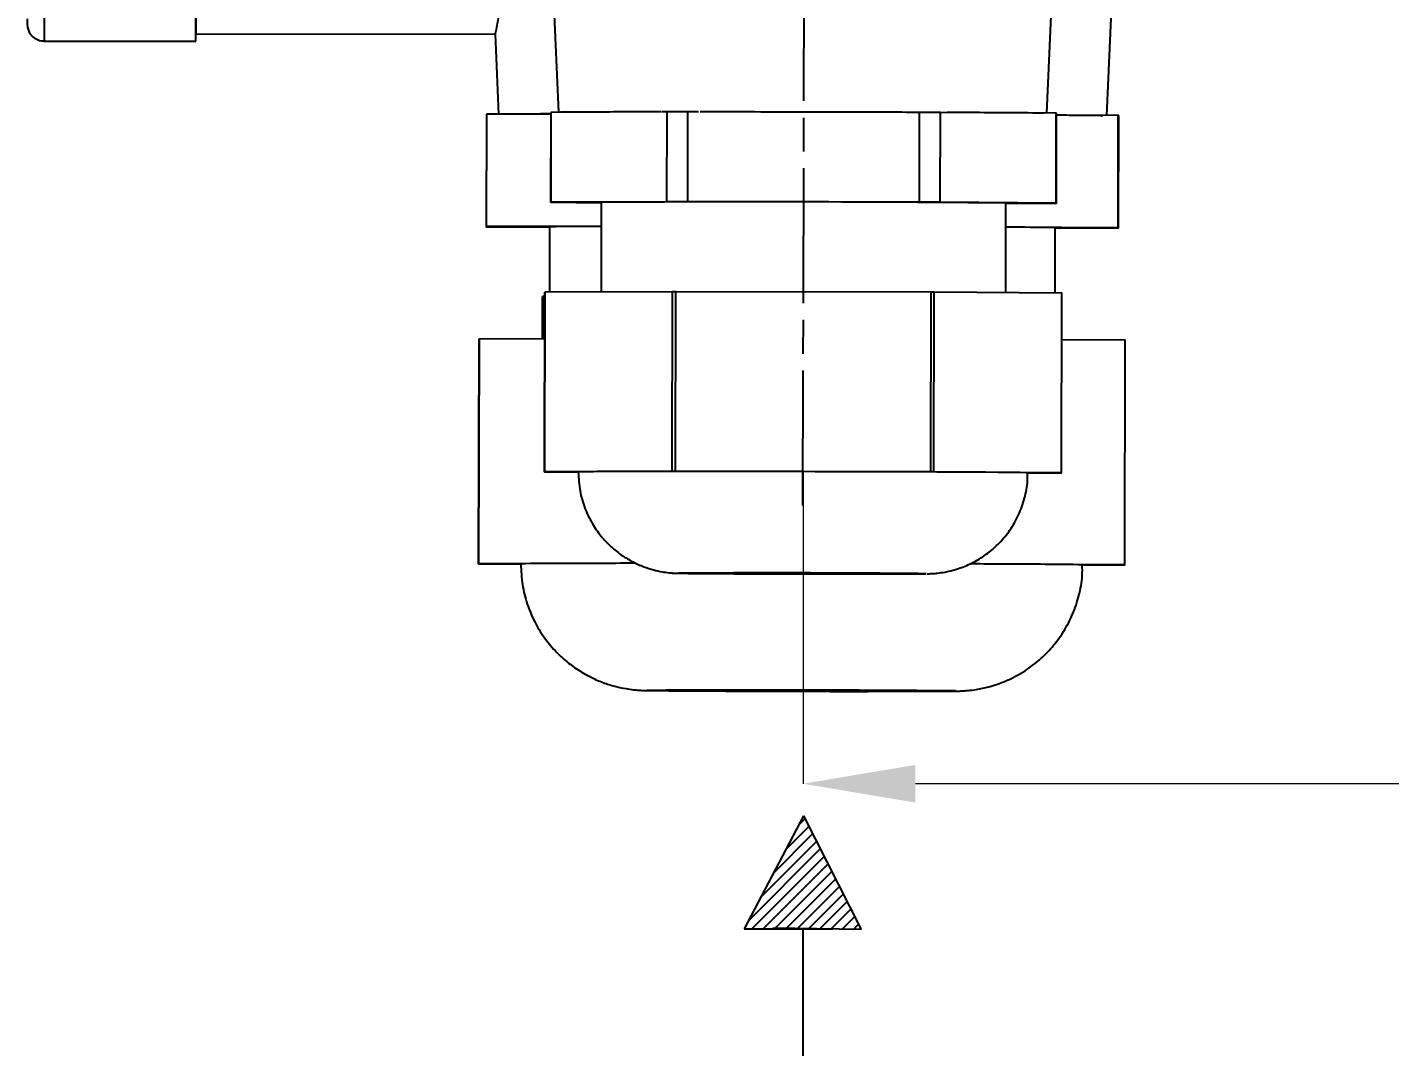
# Model space of a CAD drawing. Header units: millimetres. Extents: x 2320 to 4000, y 933 to 2121.
# Drawn here: x 2632.5 to 2753.8, y 1702.5 to 1793.3 of the extents above; entities that cross this region are included whole.
import ezdxf

# ---------------------------------------------------------------- set-up
doc = ezdxf.new("R2010")
doc.units = ezdxf.units.MM
doc.linetypes.add('AM_ISO08W050', pattern=[18, 12, -1.5, 3, -1.5])
doc.layers.add('AM_7', color=4, linetype='AM_ISO08W050', lineweight=25)
doc.layers.add('标注', color=3, linetype='Continuous', lineweight=13)
doc.layers.add('layer 1', color=7, linetype='Continuous')
doc.styles.add('SLDTEXTSTYLE1', font='txt.shx', dxfattribs={"width": 0.7, "bigfont": 'gbcbig.shx'})
doc.dimstyles.new('SLDDIMSTYLE12$0', dxfattribs={"dimtxt": 12, "dimasz": 10, "dimexe": 0, "dimexo": 0.0625, "dimgap": 0.875, "dimtad": 1, "dimdec": 1, "dimlfac": 1.8, "dimrnd": 1e-09, "dimzin": 12, "dimdsep": 46, "dimtxsty": 'SLDTEXTSTYLE1', "dimcen": 0.09, "dimdle": 8.16, "dimclrd": 3, "dimclre": 3, "dimadec": 0, "dimazin": 3, "dimtfac": 1, "dimtdec": 1, "dimtofl": 0, "dimtmove": 0, "dimatfit": 3, "dimfxl": 0, "dimfrac": 2, "dimtolj": 1, "dimlwd": 5, "dimlwe": 5, "dimarcsym": 0})

# ---------------------------------------------------------------- blocks, each defined once
blk = doc.blocks.new('*D59')
at = {"layer": 'Defpoints', "color": 0, "transparency": 16777216}
for p in [(2866.48, 1764.58), (2701.56, 1753.72), (2701.56, 1725.94)]:
    blk.add_point(p, dxfattribs=at)
at = {"layer": '标注', "color": 3, "lineweight": 5, "transparency": 16777216}
blk.add_line((2866.48, 1764.52), (2866.48, 1725.94), dxfattribs=at)
at = {"layer": '标注', "color": 3, "linetype": 'Continuous', "lineweight": 5, "transparency": 16777216}
for p, q in [((2701.56, 1753.66), (2701.56, 1725.94)), ((2856.48, 1725.94), (2711.56, 1725.94))]:
    blk.add_line(p, q, dxfattribs=at)
at = {"layer": '标注', "color": 3, "transparency": 16777216}
for points in [[(2711.56, 1727.61), (2711.56, 1724.27), (2701.56, 1725.94)], [(2856.48, 1727.61), (2856.48, 1724.27), (2866.48, 1725.94)]]:
    blk.add_solid(points, dxfattribs=at)
at = {"layer": '标注', "color": 0, "transparency": 16777216, "insert": (2784.02, 1731.82), "char_height": 10, "attachment_point": 5, "style": 'SLDTEXTSTYLE1'}
blk.add_mtext('\\A1;165', dxfattribs=at)

msp = doc.modelspace()

# ---------------------------------------------------------------- hatches: boundary and pattern name
at = {"layer": 'layer 1'}
h = msp.add_hatch(dxfattribs=at)
h.set_pattern_fill('ANSI31', color=256, scale=0.225)
h.set_pattern_definition([(45, (-4416.07286, 2922.63644), (-0.50513941, 0.50513941), [])])
h.paths.add_polyline_path([(2701.599, 1723.072), (2696.319, 1713.037), (2701.53, 1713.037), (2706.741, 1712.966)])

# ---------------------------------------------------------------- linework, layer by layer
at = {"color": 7, "linetype": 'Continuous', "lineweight": 25}
for p, q in [((2679.367, 1795.699), (2679.785, 1785.704)), ((2723.252, 1785.623), (2723.707, 1795.616)), ((2728.582, 1785.428), (2729.037, 1795.416)), ((2634.03, 1792.05), (2647.53, 1792.025)), ((2647.537, 1792.701), (2674.157, 1792.651)), ((2674.157, 1792.65), (2674.454, 1785.53)), ((2673.393, 1785.522), (2673.375, 1775.522)), ((2673.407, 1775.526), (2673.425, 1785.526)), ((2679.12, 1785.546), (2673.425, 1785.526)), ((2679.121, 1785.698), (2679.106, 1777.698)), ((2679.131, 1777.702), (2679.146, 1785.702)), ((2688.902, 1785.736), (2679.146, 1785.702)), ((2689.454, 1785.738), (2688.971, 1785.737)), ((2689.439, 1777.739), (2689.454, 1785.738)), ((2691.298, 1777.738), (2691.313, 1785.738)), ((2692.244, 1785.737), (2691.313, 1785.738)), ((2710.628, 1785.702), (2692.409, 1785.736)), ((2711.928, 1785.7), (2710.792, 1785.702)), ((2711.913, 1777.7), (2711.928, 1785.7)), ((2713.772, 1777.693), (2713.787, 1785.693)), ((2724.095, 1785.617), (2713.787, 1785.693)), ((2724.08, 1777.617), (2724.095, 1785.617)), ((2724.105, 1777.614), (2724.121, 1785.614)), ((2729.611, 1785.42), (2724.12, 1785.461)), ((2729.592, 1775.42), (2729.611, 1785.42)), ((2729.624, 1775.416), (2729.643, 1785.416)), ((2689.439, 1777.739), (2679.131, 1777.702)), ((2679.131, 1777.695), (2683.605, 1777.662)), ((2683.606, 1777.69), (2683.591, 1769.718)), ((2711.913, 1777.7), (2691.298, 1777.738)), ((2724.08, 1777.617), (2713.772, 1777.693)), ((2719.591, 1769.65), (2719.605, 1777.622)), ((2719.605, 1777.594), (2724.08, 1777.61)), ((2683.602, 1775.562), (2673.407, 1775.526)), ((2673.407, 1775.518), (2678.999, 1775.477)), ((2679, 1775.511), (2678.989, 1769.701)), ((2729.592, 1775.42), (2719.601, 1775.494)), ((2723.989, 1769.618), (2723.999, 1775.427)), ((2723.999, 1775.392), (2729.592, 1775.412)), ((2678.377, 1765.544), (2678.384, 1769.322)), ((2678.384, 1769.321), (2678.377, 1765.544)), ((2678.59, 1769.323), (2678.384, 1769.322)), ((2678.591, 1769.699), (2678.56, 1753.699)), ((2678.561, 1753.7), (2678.591, 1769.7)), ((2689.949, 1769.74), (2678.591, 1769.7)), ((2689.919, 1753.741), (2689.949, 1769.74)), ((2690.203, 1753.741), (2690.233, 1769.74)), ((2712.948, 1769.698), (2690.233, 1769.74)), ((2712.918, 1753.698), (2712.948, 1769.698)), ((2713.202, 1753.697), (2713.232, 1769.697)), ((2724.59, 1769.613), (2713.232, 1769.697)), ((2724.56, 1753.613), (2724.59, 1769.613)), ((2724.56, 1753.614), (2724.59, 1769.613)), ((2672.731, 1765.523), (2672.693, 1745.523)), ((2672.694, 1745.524), (2672.731, 1765.524)), ((2678.583, 1765.545), (2672.731, 1765.524)), ((2730.23, 1765.416), (2724.583, 1765.457)), ((2730.192, 1745.416), (2730.23, 1765.416)), ((2730.193, 1745.415), (2730.231, 1765.415)), ((2684.24, 1753.72), (2678.561, 1753.7)), ((2678.561, 1753.699), (2681.561, 1753.677)), ((2689.919, 1753.741), (2684.24, 1753.72)), ((2701.56, 1753.719), (2690.203, 1753.741)), ((2712.918, 1753.698), (2701.56, 1753.719)), ((2718.881, 1753.655), (2713.202, 1753.697)), ((2724.56, 1753.614), (2718.881, 1753.655)), ((2721.52, 1753.602), (2724.56, 1753.612)), ((2679.793, 1745.549), (2672.694, 1745.524)), ((2672.694, 1745.523), (2676.444, 1745.495)), ((2686.67, 1745.574), (2679.793, 1745.549)), ((2690.572, 1744.679), (2690.544, 1744.677)), ((2690.544, 1744.677), (2690.686, 1744.671)), ((2723.094, 1745.468), (2716.403, 1745.517)), ((2730.192, 1745.416), (2723.094, 1745.468)), ((2726.401, 1745.401), (2730.192, 1745.415)), ((2687.722, 1734.249), (2687.672, 1734.245))]:
    msp.add_line(p, q, dxfattribs=at)
at = {"color": 7, "linetype": 'Continuous', "lineweight": 25, "flags": 128}
for points in [[(2634.05, 1796.719), (2634.046, 1795.175), (2634.042, 1793.87), (2634.037, 1792.879), (2634.033, 1792.261), (2634.03, 1792.05), (2634.03, 1792.05)], [(2691.313, 1785.738), (2691.075, 1785.738), (2690.839, 1785.738), (2690.604, 1785.738), (2690.371, 1785.738), (2690.139, 1785.738), (2689.909, 1785.738), (2689.681, 1785.738), (2689.454, 1785.738)], [(2713.787, 1785.693), (2713.561, 1785.694), (2713.332, 1785.694), (2713.102, 1785.695), (2712.871, 1785.696), (2712.637, 1785.697), (2712.403, 1785.698), (2712.166, 1785.699), (2711.928, 1785.7)], [(2679.131, 1777.702), (2679.12, 1777.701), (2679.112, 1777.7), (2679.107, 1777.699), (2679.106, 1777.698), (2679.107, 1777.697), (2679.112, 1777.697), (2679.12, 1777.696), (2679.131, 1777.695)], [(2691.298, 1777.738), (2691.06, 1777.738), (2690.824, 1777.738), (2690.589, 1777.739), (2690.356, 1777.739), (2690.124, 1777.739), (2689.894, 1777.739), (2689.666, 1777.739), (2689.439, 1777.739)], [(2713.772, 1777.693), (2713.546, 1777.694), (2713.317, 1777.695), (2713.087, 1777.695), (2712.856, 1777.696), (2712.622, 1777.697), (2712.388, 1777.698), (2712.151, 1777.699), (2711.913, 1777.7)], [(2724.08, 1777.61), (2724.091, 1777.611), (2724.099, 1777.612), (2724.104, 1777.613), (2724.105, 1777.614), (2724.104, 1777.615), (2724.099, 1777.615), (2724.091, 1777.616), (2724.08, 1777.617)], [(2673.407, 1775.526), (2673.393, 1775.525), (2673.383, 1775.524), (2673.377, 1775.523), (2673.375, 1775.522), (2673.377, 1775.521), (2673.383, 1775.52), (2673.393, 1775.519), (2673.407, 1775.518)], [(2729.592, 1775.412), (2729.606, 1775.413), (2729.616, 1775.414), (2729.622, 1775.415), (2729.624, 1775.416), (2729.622, 1775.417), (2729.616, 1775.418), (2729.606, 1775.419), (2729.592, 1775.42)], [(2690.233, 1769.74), (2690.197, 1769.74), (2690.162, 1769.74), (2690.126, 1769.74), (2690.091, 1769.74), (2690.055, 1769.74), (2690.02, 1769.74), (2689.984, 1769.74), (2689.949, 1769.74)], [(2713.232, 1769.697), (2713.197, 1769.697), (2713.161, 1769.697), (2713.126, 1769.697), (2713.091, 1769.697), (2713.055, 1769.697), (2713.02, 1769.697), (2712.984, 1769.698), (2712.948, 1769.698)], [(2690.203, 1753.741), (2690.167, 1753.741), (2690.132, 1753.741), (2690.096, 1753.741), (2690.061, 1753.741), (2690.025, 1753.741), (2689.99, 1753.741), (2689.954, 1753.741), (2689.919, 1753.741)], [(2713.202, 1753.697), (2713.167, 1753.697), (2713.131, 1753.697), (2713.096, 1753.697), (2713.06, 1753.697), (2713.025, 1753.697), (2712.989, 1753.698), (2712.954, 1753.698), (2712.918, 1753.698)], [(2721.56, 1753.619), (2721.56, 1753.619), (2721.389, 1753.627), (2720.879, 1753.636), (2720.038, 1753.646), (2718.881, 1753.655)], [(2691.326, 1744.675), (2691.511, 1744.669), (2692.058, 1744.662), (2692.948, 1744.655), (2694.149, 1744.648), (2695.617, 1744.641), (2697.299, 1744.635), (2699.135, 1744.63), (2701.057, 1744.625), (2702.998, 1744.622), (2704.885, 1744.62), (2706.652, 1744.619), (2708.234, 1744.619), (2709.575, 1744.621), (2710.625, 1744.624), (2711.347, 1744.629), (2711.714, 1744.634), (2711.714, 1744.64), (2711.347, 1744.647), (2710.625, 1744.654), (2709.575, 1744.661), (2708.234, 1744.668), (2706.652, 1744.675), (2704.885, 1744.68), (2702.998, 1744.685), (2701.057, 1744.689), (2699.135, 1744.692), (2697.299, 1744.694), (2695.617, 1744.694), (2694.149, 1744.692), (2692.948, 1744.69), (2692.058, 1744.686), (2691.511, 1744.681), (2691.326, 1744.675)], [(2712.41, 1744.63), (2712.499, 1744.633), (2712.514, 1744.638)], [(2687.672, 1734.245), (2687.85, 1734.238), (2687.933, 1734.236)], [(2688.651, 1734.243), (2688.834, 1734.236), (2689.38, 1734.229), (2690.272, 1734.221), (2691.485, 1734.213), (2692.984, 1734.205), (2694.726, 1734.198), (2696.66, 1734.191), (2698.731, 1734.185), (2700.88, 1734.18), (2703.044, 1734.176), (2705.162, 1734.174), (2707.172, 1734.173), (2709.016, 1734.173), (2710.642, 1734.174), (2712.003, 1734.177), (2713.06, 1734.181), (2713.781, 1734.186), (2714.147, 1734.192), (2714.147, 1734.199), (2713.781, 1734.206), (2713.06, 1734.214), (2712.003, 1734.222), (2710.642, 1734.23), (2709.016, 1734.237), (2707.172, 1734.244), (2705.162, 1734.251), (2703.044, 1734.256), (2700.88, 1734.26), (2698.731, 1734.264), (2696.66, 1734.266), (2694.726, 1734.266), (2692.984, 1734.265), (2691.485, 1734.263), (2690.272, 1734.26), (2689.38, 1734.255), (2688.834, 1734.25), (2688.651, 1734.243)], [(2714.961, 1734.186), (2715.127, 1734.19), (2715.127, 1734.197), (2715.113, 1734.198)]]:
    msp.add_lwpolyline(points, dxfattribs=at)
at = {"color": 7, "linetype": 'Continuous', "lineweight": 25}
msp.add_circle((2825.978, 1883.076), 94.663, dxfattribs=at)
for centre, radius, start, end in [((2825.7, 1882.707), 99, 189.79776, 259.98721), ((2825.959, 1883.039), 98.897, 189.98805, 260.15852), ((2825.976, 1883.071), 98.358, 189.97103, 260.17554), ((2825.979, 1883.077), 96.56, 189.97103, 260.17554), ((2119.286, 1796.661), 528.264, 359.49715, 0.00348), ((2673.422, 1785.426), 0.1, 88.14259, 106.6726), ((2679.144, 1785.621), 0.0802, 88.14259, 106.6726), ((2724.099, 1785.547), 0.0702, 71.77555, 92.98046), ((2729.616, 1785.333), 0.0878, 71.77555, 92.98046), ((2697.421, -449.382), 2227.115, 89.429259, 90.355422), ((2683.005, 1546.657), 228.89, 89.8507, 91.00272), ((2719.27, 1554.352), 221.126, 88.77453, 89.91419), ((2724.59, 1769.613), 0.000516, 268.25223, 91.64011), ((2672.732, 1765.523), 0.000993, 102.03411, 160.71318), ((2730.23, 1765.415), 0.000945, 17.40058, 79.46871), ((2678.561, 1753.699), 0.000516, 88.25223, 271.64011), ((2683.751, 1667.489), 86.233, 89.67516, 91.45567), ((2692.671, -1973.173), 3726.902, 89.863332, 90.12961), ((2696.444, -1973.22), 3726.943, 89.655072, 89.921349), ((2724.56, 1753.613), 0.000516, 268.25223, 91.64011), ((2672.694, 1745.523), 0.000645, 88.25223, 271.64011), ((2679.181, 1637.753), 107.798, 89.6752, 91.45559), ((2687.214, -699.213), 2444.773, 90.014051, 90.173933), ((2698.849, 309.858), 1434.846, 89.454339, 90.330503), ((2704.657, 3406.457), 1661.844, 269.518311, 270.267301), ((2706.623, -676.173), 2421.697, 89.610306, 89.76716), ((2723.3, 1637.672), 107.796, 88.32904, 90.10951), ((2730.192, 1745.415), 0.000645, 268.25223, 91.64011), ((2697.837, -182.982), 1917.258, 89.483696, 90.302264), ((2705.396, 3870.878), 2136.713, 269.531711, 270.256472)]:
    msp.add_arc(centre, radius, start, end, dxfattribs=at)
msp.add_open_spline([(2647.54, 1797.39), (2647.539, 1796.731), (2647.537, 1795.411), (2647.534, 1793.914), (2647.532, 1792.899), (2647.532, 1792.767), (2647.532, 1792.701)], degree=3, dxfattribs=at)
for points, knots in [([(2674.645, 1795.537), (2674.589, 1795.115), (2674.477, 1794.271), (2674.307, 1793.37), (2674.182, 1792.767), (2674.165, 1792.69), (2674.157, 1792.651)], [0, 0, 0, 0, 0.2498463, 0.5004332, 0.7504305, 1, 1, 1, 1]), ([(2632.53, 1794.018), (2632.53, 1793.997), (2632.53, 1793.756), (2632.531, 1793.633), (2632.532, 1793.543), (2632.533, 1793.5), (2632.536, 1793.45), (2632.544, 1793.353), (2632.581, 1793.133), (2632.699, 1792.828), (2632.96, 1792.465), (2633.359, 1792.183), (2633.756, 1792.037), (2633.982, 1792.064), (2634.03, 1792.069)], [0, 0, 0, 0, 0.02949211, 0.33254161, 0.43639634, 0.47260676, 0.49258017, 0.50930153, 0.55090499, 0.64045446, 0.72882023, 0.84741485, 0.96764431, 1, 1, 1, 1]), ([(2679.12, 1785.557), (2678.703, 1785.556), (2677.402, 1785.553), (2675.979, 1785.545), (2674.963, 1785.537), (2674.822, 1785.532), (2674.804, 1785.531)], [0, 0, 0, 0, 0.17997967, 0.56093249, 0.94188532, 1, 1, 1, 1]), ([(2688.902, 1785.736), (2687.955, 1785.736), (2685.873, 1785.735), (2683.333, 1785.73), (2681.333, 1785.722), (2680.183, 1785.713), (2680.032, 1785.706), (2679.98, 1785.704)], [0, 0, 0, 0, 0.1912715, 0.4202331, 0.6491947, 0.8781563, 1, 1, 1, 1]), ([(2713.69, 1785.691), (2713.658, 1785.691), (2712.53, 1785.696), (2709.851, 1785.705), (2705.797, 1785.717), (2701.51, 1785.726), (2697.272, 1785.733), (2694.177, 1785.736), (2692.671, 1785.736), (2692.409, 1785.736)], [0, 0, 0, 0, 0.0056372, 0.1964594, 0.3872817, 0.5781039, 0.7689261, 0.9597483, 1, 1, 1, 1]), ([(2723.014, 1785.624), (2722.969, 1785.627), (2722.822, 1785.633), (2721.699, 1785.646), (2719.703, 1785.661), (2717.232, 1785.676), (2715.235, 1785.684), (2714.37, 1785.688)], [0, 0, 0, 0, 0.102677, 0.3410708, 0.5794646, 0.8178584, 1, 1, 1, 1]), ([(2724.12, 1785.472), (2724.506, 1785.469), (2725.759, 1785.461), (2727.124, 1785.448), (2728.106, 1785.436), (2728.233, 1785.431), (2728.247, 1785.43)], [0, 0, 0, 0, 0.1740032, 0.5643647, 0.9547261, 1, 1, 1, 1]), ([(2681.56, 1753.685), (2681.591, 1753.118), (2681.649, 1752.026), (2682.099, 1750.493), (2682.737, 1749.148), (2683.538, 1747.994), (2684.443, 1747.034), (2685.409, 1746.265), (2686.39, 1745.676), (2687.342, 1745.253), (2688.22, 1744.972), (2688.972, 1744.809), (2689.552, 1744.729), (2689.934, 1744.697), (2690.147, 1744.685), (2690.305, 1744.678), (2690.414, 1744.675), (2690.485, 1744.674), (2690.512, 1744.673)], [0, 0, 0, 0, 0.1133425, 0.2183903, 0.3172287, 0.4104737, 0.4983061, 0.5805998, 0.6569561, 0.7266867, 0.7887391, 0.8413933, 0.8810494, 0.9070619, 0.9248469, 0.9443045, 0.9783428, 1, 1, 1, 1]), ([(2712.598, 1744.633), (2712.64, 1744.633), (2712.724, 1744.634), (2712.88, 1744.639), (2713.156, 1744.653), (2713.606, 1744.69), (2714.432, 1744.811), (2715.521, 1745.101), (2716.812, 1745.661), (2717.991, 1746.41), (2719.084, 1747.38), (2720.013, 1748.515), (2720.781, 1749.855), (2721.3, 1751.34), (2721.561, 1752.619), (2721.53, 1753.384), (2721.52, 1753.618)], [0, 0, 0, 0, 0.0337499, 0.0678468, 0.088896, 0.1183613, 0.1642212, 0.2579726, 0.3440946, 0.4467377, 0.5374057, 0.6370212, 0.7404961, 0.8461457, 0.9529083, 1, 1, 1, 1]), ([(2676.443, 1745.506), (2676.472, 1744.889), (2676.528, 1743.676), (2676.974, 1741.943), (2677.632, 1740.369), (2678.477, 1738.979), (2679.456, 1737.783), (2680.527, 1736.784), (2681.647, 1735.976), (2682.773, 1735.353), (2683.862, 1734.897), (2684.87, 1734.59), (2685.737, 1734.406), (2686.411, 1734.313), (2686.874, 1734.272), (2687.146, 1734.256), (2687.346, 1734.248), (2687.54, 1734.242), (2687.669, 1734.24), (2687.751, 1734.238)], [0, 0, 0, 0, 0.0963058, 0.1893791, 0.2778809, 0.3622221, 0.4425328, 0.5187493, 0.5906334, 0.6577628, 0.7194943, 0.7748731, 0.8222878, 0.8583636, 0.882481, 0.9003796, 0.9185243, 0.948509, 1, 1, 1, 1]), ([(2715.167, 1734.188), (2715.235, 1734.189), (2715.354, 1734.191), (2715.556, 1734.197), (2715.855, 1734.21), (2716.339, 1734.246), (2717.11, 1734.344), (2718.238, 1734.584), (2719.723, 1735.095), (2721.234, 1735.898), (2722.609, 1736.933), (2723.768, 1738.096), (2724.775, 1739.465), (2725.586, 1741.013), (2726.14, 1742.692), (2726.431, 1744.182), (2726.409, 1745.099), (2726.401, 1745.422)], [0, 0, 0, 0, 0.0436283, 0.0757059, 0.0982783, 0.1237154, 0.1613417, 0.2228413, 0.3067761, 0.4096861, 0.4927344, 0.5789681, 0.6690426, 0.7612674, 0.8547308, 0.948872, 1, 1, 1, 1])]:
    msp.add_open_spline(points, degree=3, knots=knots, dxfattribs=at)
at = {"layer": 'AM_7'}
msp.add_line((2701.554, 1750.719), (2701.781, 1856.719), dxfattribs=at)
at = {"layer": 'layer 1'}
for p, q in [((2701.599, 1723.072), (2696.319, 1713.037)), ((2701.599, 1723.072), (2706.741, 1712.966)), ((2696.319, 1713.037), (2704.178, 1713.037)), ((2706.741, 1712.966), (2698.883, 1713.073)), ((2701.53, 1713.037), (2701.53, 1699.441))]:
    msp.add_line(p, q, dxfattribs=at)

# ---------------------------------------------------------------- dimensions: what is measured, and where the dimension line sits
at = {"layer": '标注'}
dim = msp.add_linear_dim(base=(2701.56, 1725.94), p1=(2866.479, 1764.579), p2=(2701.56, 1753.719), text='165', dimstyle='SLDDIMSTYLE12$0', override={"dimtxt": 10, "dimtdec": 3, "dimtzin": 0}, dxfattribs=at)
dim.commit()
dim.dimension.update_dxf_attribs({"geometry": '*D59', "text_midpoint": (2784.02, 1731.815)})

doc.saveas('drawing.dxf')
